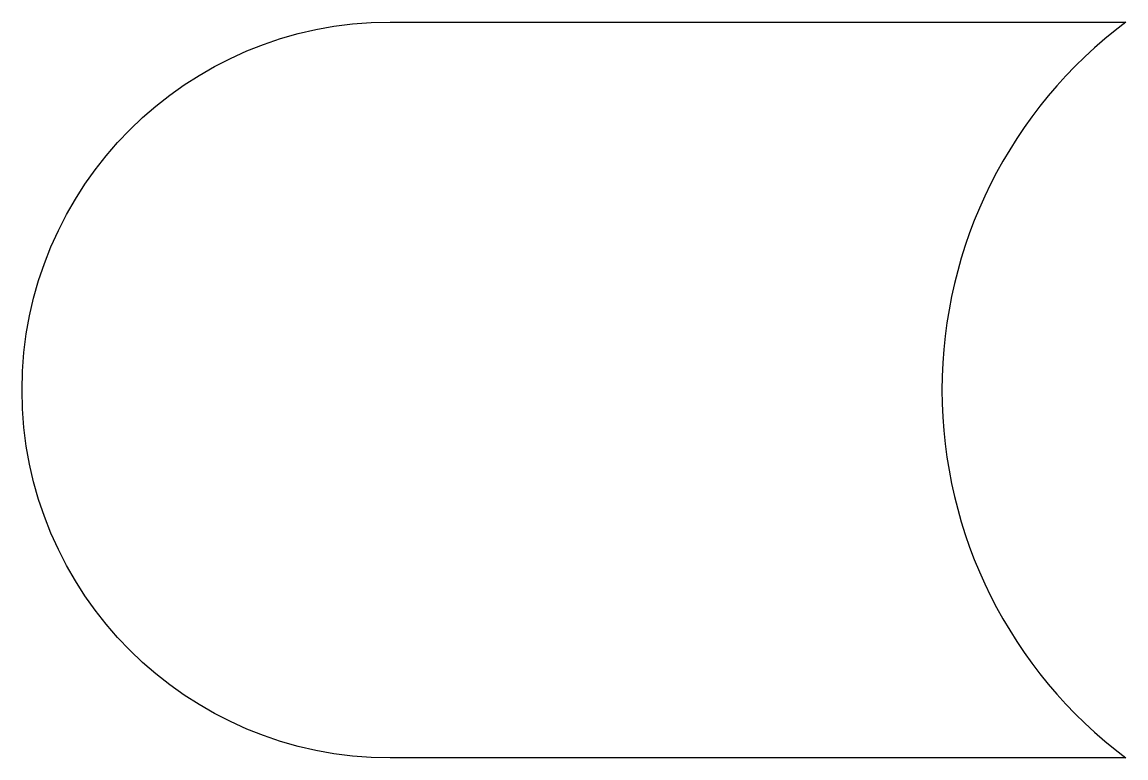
# Model space of a CAD drawing. Header units: millimetres. Extents: x -15 to 0, y 0 to 10.
import ezdxf

# ---------------------------------------------------------------- set-up
doc = ezdxf.new("R2010")
doc.units = ezdxf.units.MM

msp = doc.modelspace()

# ---------------------------------------------------------------- linework, layer by layer
at = {"extrusion": (0, 0, -1)}
msp.add_lwpolyline([(0, 0), (10, 0, 1), (10, 10), (0, 10, -0.5)], format="xyb", close=True, dxfattribs=at)

doc.saveas('drawing.dxf')
